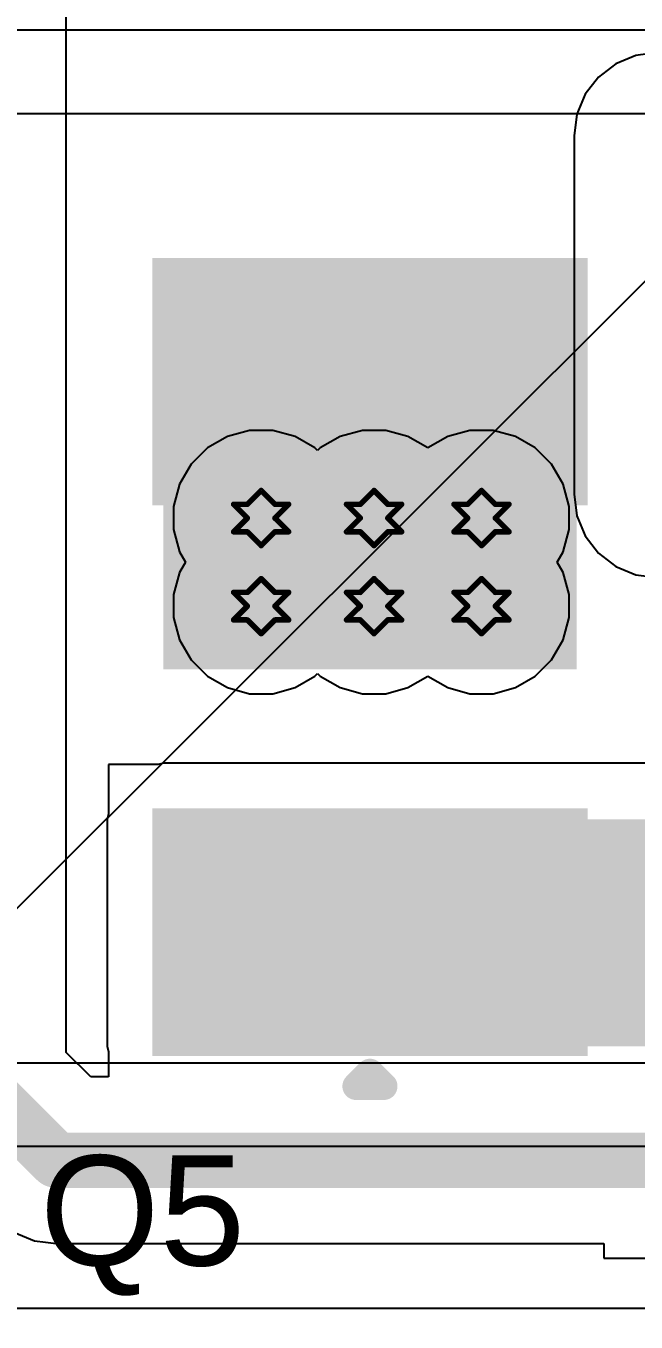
# Model space of a CAD drawing. Header units: inches. Extents: x -3 to 5437, y -3 to 5435.
# Drawn here: x 28.49 to 34.11, y 27.61 to 39.57 of the extents above; entities that cross this region are included whole.
import ezdxf

# ---------------------------------------------------------------- set-up
doc = ezdxf.new("R2010")
doc.units = ezdxf.units.IN
for name, color, linetype in [('Bottom Layer', 5, 'Continuous'), ('Bottom Solder', 6, 'Continuous'), ('Drill Drawing', 1, 'Continuous'), ('GND', 16, 'Continuous'), ('PWR', 76, 'Continuous'), ('Top Layer', 1, 'Continuous'), ('Top Overlay', 2, 'Continuous'), ('Top Paste', 8, 'Continuous'), ('Top Solder', 216, 'Continuous'), ('Via Holes', 16, 'Continuous')]:
    doc.layers.add(name, color=color, linetype=linetype)
doc.styles.add('Arial', font='', dxfattribs={"height": 0.2})
doc.styles.get('Arial').set_extended_font_data('Arial')

# ---------------------------------------------------------------- blocks, each defined once
blk = doc.blocks.new('D2P____456')
at = {"layer": 'Top Layer'}
for points in [[(-3.58, -3.43), (-1.5, -3.43), (-1.5, -7.24), (-3.58, -7.24)], [(1.5, -3.43), (3.58, -3.43), (3.58, -7.24), (1.5, -7.24)]]:
    blk.add_hatch(color=1, dxfattribs=at).paths.add_polyline_path(points)
at = {"layer": 'Top Paste'}
for points in [[(-3.58, -3.43), (-1.5, -3.43), (-1.5, -7.24), (-3.58, -7.24)], [(1.5, -3.43), (3.58, -3.43), (3.58, -7.24), (1.5, -7.24)]]:
    blk.add_hatch(color=8, dxfattribs=at).paths.add_polyline_path(points)
at = {"layer": 'Top Solder'}
for points in [[(-3.682, -3.328), (-1.398, -3.328), (-1.398, -7.342), (-3.682, -7.342)], [(1.398, -3.328), (3.682, -3.328), (3.682, -7.342), (1.398, -7.342)]]:
    blk.add_hatch(color=216, dxfattribs=at).paths.add_polyline_path(points)
at = {"layer": 'Top Overlay'}
for points in [[(-3.962, -5.207, 0.254, 0.254, 0), (-3.835, -5.334, 0.254, 0.254, 0)], [(-3.962, -5.207, 0.254, 0.254, 0), (-3.962, -5.461, 0.254, 0.254, 0)], [(-3.835, -5.334, 0.254, 0.254, 0), (-3.962, -5.461, 0.254, 0.254, 0)]]:
    blk.add_lwpolyline(points, format="xyseb", dxfattribs=at)
for points in [[(-4.026, -5.207, 0.127, 0.127, 1), (-3.899, -5.207, 0.127, 0.127, 1)], [(-4.026, -5.207, 0.127, 0.127, 1), (-3.899, -5.207, 0.127, 0.127, 1)], [(-3.899, -5.334, 0.127, 0.127, 1), (-3.772, -5.334, 0.127, 0.127, 1)], [(-3.899, -5.334, 0.127, 0.127, 1), (-3.772, -5.334, 0.127, 0.127, 1)], [(-4.026, -5.461, 0.127, 0.127, 1), (-3.899, -5.461, 0.127, 0.127, 1)], [(-4.026, -5.461, 0.127, 0.127, 1), (-3.899, -5.461, 0.127, 0.127, 1)]]:
    blk.add_lwpolyline(points, format="xyseb", close=True, dxfattribs=at)

msp = doc.modelspace()

# ---------------------------------------------------------------- hatches: boundary and pattern name
at = {"layer": 'Bottom Layer'}
h = msp.add_hatch(color=5, dxfattribs=at)
edge = h.paths.add_edge_path()
edge.add_arc((30.658, 35.026), 0.3, 0, 360)
h = msp.add_hatch(color=5, dxfattribs=at)
edge = h.paths.add_edge_path()
edge.add_arc((31.699, 35.026), 0.3, 0, 360)
h = msp.add_hatch(color=5, dxfattribs=at)
edge = h.paths.add_edge_path()
edge.add_arc((32.69, 35.026), 0.3, 0, 360)
h = msp.add_hatch(color=5, dxfattribs=at)
edge = h.paths.add_edge_path()
edge.add_arc((30.658, 34.213), 0.3, 0, 360)
h = msp.add_hatch(color=5, dxfattribs=at)
edge = h.paths.add_edge_path()
edge.add_arc((31.699, 34.213), 0.3, 0, 360)
h = msp.add_hatch(color=5, dxfattribs=at)
edge = h.paths.add_edge_path()
edge.add_arc((32.69, 34.213), 0.3, 0, 360)
at = {"layer": 'GND'}
h = msp.add_hatch(color=16, dxfattribs=at)
edge = h.paths.add_edge_path()
edge.add_arc((30.658, 35.026), 0.3, 0, 360)
h = msp.add_hatch(color=16, dxfattribs=at)
edge = h.paths.add_edge_path()
edge.add_arc((31.699, 35.026), 0.3, 0, 360)
h = msp.add_hatch(color=16, dxfattribs=at)
edge = h.paths.add_edge_path()
edge.add_arc((32.69, 35.026), 0.3, 0, 360)
h = msp.add_hatch(color=16, dxfattribs=at)
edge = h.paths.add_edge_path()
edge.add_arc((30.658, 34.213), 0.3, 0, 360)
h = msp.add_hatch(color=16, dxfattribs=at)
edge = h.paths.add_edge_path()
edge.add_arc((31.699, 34.213), 0.3, 0, 360)
h = msp.add_hatch(color=16, dxfattribs=at)
edge = h.paths.add_edge_path()
edge.add_arc((32.69, 34.213), 0.3, 0, 360)
at = {"layer": 'PWR'}
h = msp.add_hatch(color=76, dxfattribs=at)
edge = h.paths.add_edge_path()
edge.add_arc((30.658, 35.026), 0.3, 0, 360)
h = msp.add_hatch(color=76, dxfattribs=at)
edge = h.paths.add_edge_path()
edge.add_arc((31.699, 35.026), 0.3, 0, 360)
h = msp.add_hatch(color=76, dxfattribs=at)
edge = h.paths.add_edge_path()
edge.add_arc((32.69, 35.026), 0.3, 0, 360)
h = msp.add_hatch(color=76, dxfattribs=at)
edge = h.paths.add_edge_path()
edge.add_arc((30.658, 34.213), 0.3, 0, 360)
h = msp.add_hatch(color=76, dxfattribs=at)
edge = h.paths.add_edge_path()
edge.add_arc((31.699, 34.213), 0.3, 0, 360)
h = msp.add_hatch(color=76, dxfattribs=at)
edge = h.paths.add_edge_path()
edge.add_arc((32.69, 34.213), 0.3, 0, 360)
at = {"layer": 'Top Layer'}
for points in [[(29.757, 33.629), (33.567, 33.629), (33.567, 37.325), (29.757, 37.325)], [(29.757, 30.151), (35.328, 30.151), (35.328, 32.245), (29.757, 32.245)]]:
    msp.add_hatch(color=1, dxfattribs=at).paths.add_polyline_path(points)
h = msp.add_hatch(color=1, dxfattribs=at)
edge = h.paths.add_edge_path()
edge.add_arc((30.658, 35.026), 0.3, 0, 360)
h = msp.add_hatch(color=1, dxfattribs=at)
edge = h.paths.add_edge_path()
edge.add_arc((31.699, 35.026), 0.3, 0, 360)
h = msp.add_hatch(color=1, dxfattribs=at)
edge = h.paths.add_edge_path()
edge.add_arc((32.69, 35.026), 0.3, 0, 360)
h = msp.add_hatch(color=1, dxfattribs=at)
edge = h.paths.add_edge_path()
edge.add_arc((30.658, 34.213), 0.3, 0, 360)
h = msp.add_hatch(color=1, dxfattribs=at)
edge = h.paths.add_edge_path()
edge.add_arc((31.699, 34.213), 0.3, 0, 360)
h = msp.add_hatch(color=1, dxfattribs=at)
edge = h.paths.add_edge_path()
edge.add_arc((32.69, 34.213), 0.3, 0, 360)
at = {"layer": 'Via Holes'}
h = msp.add_hatch(color=7, dxfattribs=at)
edge = h.paths.add_edge_path()
edge.add_arc((30.658, 35.026), 0.15, 0, 360)
h = msp.add_hatch(color=7, dxfattribs=at)
edge = h.paths.add_edge_path()
edge.add_arc((31.699, 35.026), 0.15, 0, 360)
h = msp.add_hatch(color=7, dxfattribs=at)
edge = h.paths.add_edge_path()
edge.add_arc((32.69, 35.026), 0.15, 0, 360)
h = msp.add_hatch(color=7, dxfattribs=at)
edge = h.paths.add_edge_path()
edge.add_arc((30.658, 34.213), 0.15, 0, 360)
h = msp.add_hatch(color=7, dxfattribs=at)
edge = h.paths.add_edge_path()
edge.add_arc((31.699, 34.213), 0.15, 0, 360)
h = msp.add_hatch(color=7, dxfattribs=at)
edge = h.paths.add_edge_path()
edge.add_arc((32.69, 34.213), 0.15, 0, 360)

# ---------------------------------------------------------------- linework, layer by layer
at = {"layer": 'Bottom Solder'}
msp.add_line((0.338, 3.382), (5436.901, 5435.166), dxfattribs=at)
at = {"layer": 'Drill Drawing'}
for points in [[(30.531, 35.153, 0.0508, 0.0508, 0), (30.658, 35.28, 0.0508, 0.0508, 0)], [(30.658, 35.28, 0.0508, 0.0508, 0), (30.785, 35.153, 0.0508, 0.0508, 0)], [(31.572, 35.153, 0.0508, 0.0508, 0), (31.699, 35.28, 0.0508, 0.0508, 0)], [(31.699, 35.28, 0.0508, 0.0508, 0), (31.826, 35.153, 0.0508, 0.0508, 0)], [(32.563, 35.153, 0.0508, 0.0508, 0), (32.69, 35.28, 0.0508, 0.0508, 0)], [(32.69, 35.28, 0.0508, 0.0508, 0), (32.817, 35.153, 0.0508, 0.0508, 0)], [(30.404, 35.153, 0.0508, 0.0508, 0), (30.531, 35.026, 0.0508, 0.0508, 0)], [(30.404, 35.153, 0.0508, 0.0508, 0), (30.531, 35.153, 0.0508, 0.0508, 0)], [(30.785, 35.153, 0.0508, 0.0508, 0), (30.912, 35.153, 0.0508, 0.0508, 0)], [(30.785, 35.026, 0.0508, 0.0508, 0), (30.912, 35.153, 0.0508, 0.0508, 0)], [(31.445, 35.153, 0.0508, 0.0508, 0), (31.572, 35.026, 0.0508, 0.0508, 0)], [(31.445, 35.153, 0.0508, 0.0508, 0), (31.572, 35.153, 0.0508, 0.0508, 0)], [(31.826, 35.153, 0.0508, 0.0508, 0), (31.953, 35.153, 0.0508, 0.0508, 0)], [(31.826, 35.026, 0.0508, 0.0508, 0), (31.953, 35.153, 0.0508, 0.0508, 0)], [(32.436, 35.153, 0.0508, 0.0508, 0), (32.563, 35.026, 0.0508, 0.0508, 0)], [(32.436, 35.153, 0.0508, 0.0508, 0), (32.563, 35.153, 0.0508, 0.0508, 0)], [(32.817, 35.153, 0.0508, 0.0508, 0), (32.944, 35.153, 0.0508, 0.0508, 0)], [(32.817, 35.026, 0.0508, 0.0508, 0), (32.944, 35.153, 0.0508, 0.0508, 0)], [(30.404, 34.899, 0.0508, 0.0508, 0), (30.531, 35.026, 0.0508, 0.0508, 0)], [(30.785, 35.026, 0.0508, 0.0508, 0), (30.912, 34.899, 0.0508, 0.0508, 0)], [(31.445, 34.899, 0.0508, 0.0508, 0), (31.572, 35.026, 0.0508, 0.0508, 0)], [(31.826, 35.026, 0.0508, 0.0508, 0), (31.953, 34.899, 0.0508, 0.0508, 0)], [(32.436, 34.899, 0.0508, 0.0508, 0), (32.563, 35.026, 0.0508, 0.0508, 0)], [(32.817, 35.026, 0.0508, 0.0508, 0), (32.944, 34.899, 0.0508, 0.0508, 0)], [(30.404, 34.899, 0.0508, 0.0508, 0), (30.531, 34.899, 0.0508, 0.0508, 0)], [(30.531, 34.899, 0.0508, 0.0508, 0), (30.658, 34.772, 0.0508, 0.0508, 0)], [(30.658, 34.772, 0.0508, 0.0508, 0), (30.785, 34.899, 0.0508, 0.0508, 0)], [(30.785, 34.899, 0.0508, 0.0508, 0), (30.912, 34.899, 0.0508, 0.0508, 0)], [(31.445, 34.899, 0.0508, 0.0508, 0), (31.572, 34.899, 0.0508, 0.0508, 0)], [(31.572, 34.899, 0.0508, 0.0508, 0), (31.699, 34.772, 0.0508, 0.0508, 0)], [(31.699, 34.772, 0.0508, 0.0508, 0), (31.826, 34.899, 0.0508, 0.0508, 0)], [(31.826, 34.899, 0.0508, 0.0508, 0), (31.953, 34.899, 0.0508, 0.0508, 0)], [(32.436, 34.899, 0.0508, 0.0508, 0), (32.563, 34.899, 0.0508, 0.0508, 0)], [(32.563, 34.899, 0.0508, 0.0508, 0), (32.69, 34.772, 0.0508, 0.0508, 0)], [(32.69, 34.772, 0.0508, 0.0508, 0), (32.817, 34.899, 0.0508, 0.0508, 0)], [(32.817, 34.899, 0.0508, 0.0508, 0), (32.944, 34.899, 0.0508, 0.0508, 0)], [(30.531, 34.34, 0.0508, 0.0508, 0), (30.658, 34.467, 0.0508, 0.0508, 0)], [(30.658, 34.467, 0.0508, 0.0508, 0), (30.785, 34.34, 0.0508, 0.0508, 0)], [(31.572, 34.34, 0.0508, 0.0508, 0), (31.699, 34.467, 0.0508, 0.0508, 0)], [(31.699, 34.467, 0.0508, 0.0508, 0), (31.826, 34.34, 0.0508, 0.0508, 0)], [(32.563, 34.34, 0.0508, 0.0508, 0), (32.69, 34.467, 0.0508, 0.0508, 0)], [(32.69, 34.467, 0.0508, 0.0508, 0), (32.817, 34.34, 0.0508, 0.0508, 0)], [(30.404, 34.34, 0.0508, 0.0508, 0), (30.531, 34.213, 0.0508, 0.0508, 0)], [(30.404, 34.34, 0.0508, 0.0508, 0), (30.531, 34.34, 0.0508, 0.0508, 0)], [(30.785, 34.34, 0.0508, 0.0508, 0), (30.912, 34.34, 0.0508, 0.0508, 0)], [(30.785, 34.213, 0.0508, 0.0508, 0), (30.912, 34.34, 0.0508, 0.0508, 0)], [(31.445, 34.34, 0.0508, 0.0508, 0), (31.572, 34.213, 0.0508, 0.0508, 0)], [(31.445, 34.34, 0.0508, 0.0508, 0), (31.572, 34.34, 0.0508, 0.0508, 0)], [(31.826, 34.34, 0.0508, 0.0508, 0), (31.953, 34.34, 0.0508, 0.0508, 0)], [(31.826, 34.213, 0.0508, 0.0508, 0), (31.953, 34.34, 0.0508, 0.0508, 0)], [(32.436, 34.34, 0.0508, 0.0508, 0), (32.563, 34.213, 0.0508, 0.0508, 0)], [(32.436, 34.34, 0.0508, 0.0508, 0), (32.563, 34.34, 0.0508, 0.0508, 0)], [(32.817, 34.34, 0.0508, 0.0508, 0), (32.944, 34.34, 0.0508, 0.0508, 0)], [(32.817, 34.213, 0.0508, 0.0508, 0), (32.944, 34.34, 0.0508, 0.0508, 0)], [(30.404, 34.086, 0.0508, 0.0508, 0), (30.531, 34.213, 0.0508, 0.0508, 0)], [(30.785, 34.213, 0.0508, 0.0508, 0), (30.912, 34.086, 0.0508, 0.0508, 0)], [(31.445, 34.086, 0.0508, 0.0508, 0), (31.572, 34.213, 0.0508, 0.0508, 0)], [(31.826, 34.213, 0.0508, 0.0508, 0), (31.953, 34.086, 0.0508, 0.0508, 0)], [(32.436, 34.086, 0.0508, 0.0508, 0), (32.563, 34.213, 0.0508, 0.0508, 0)], [(32.817, 34.213, 0.0508, 0.0508, 0), (32.944, 34.086, 0.0508, 0.0508, 0)], [(30.404, 34.086, 0.0508, 0.0508, 0), (30.531, 34.086, 0.0508, 0.0508, 0)], [(30.531, 34.086, 0.0508, 0.0508, 0), (30.658, 33.959, 0.0508, 0.0508, 0)], [(30.658, 33.959, 0.0508, 0.0508, 0), (30.785, 34.086, 0.0508, 0.0508, 0)], [(30.785, 34.086, 0.0508, 0.0508, 0), (30.912, 34.086, 0.0508, 0.0508, 0)], [(31.445, 34.086, 0.0508, 0.0508, 0), (31.572, 34.086, 0.0508, 0.0508, 0)], [(31.572, 34.086, 0.0508, 0.0508, 0), (31.699, 33.959, 0.0508, 0.0508, 0)], [(31.699, 33.959, 0.0508, 0.0508, 0), (31.826, 34.086, 0.0508, 0.0508, 0)], [(31.826, 34.086, 0.0508, 0.0508, 0), (31.953, 34.086, 0.0508, 0.0508, 0)], [(32.436, 34.086, 0.0508, 0.0508, 0), (32.563, 34.086, 0.0508, 0.0508, 0)], [(32.563, 34.086, 0.0508, 0.0508, 0), (32.69, 33.959, 0.0508, 0.0508, 0)], [(32.69, 33.959, 0.0508, 0.0508, 0), (32.817, 34.086, 0.0508, 0.0508, 0)], [(32.817, 34.086, 0.0508, 0.0508, 0), (32.944, 34.086, 0.0508, 0.0508, 0)]]:
    msp.add_lwpolyline(points, format="xyseb", dxfattribs=at)
for points in [[(30.645, 35.28, 0.0254, 0.0254, 1), (30.671, 35.28, 0.0254, 0.0254, 1)], [(30.645, 35.28, 0.0254, 0.0254, 1), (30.671, 35.28, 0.0254, 0.0254, 1)], [(31.686, 35.28, 0.0254, 0.0254, 1), (31.712, 35.28, 0.0254, 0.0254, 1)], [(31.686, 35.28, 0.0254, 0.0254, 1), (31.712, 35.28, 0.0254, 0.0254, 1)], [(32.677, 35.28, 0.0254, 0.0254, 1), (32.703, 35.28, 0.0254, 0.0254, 1)], [(32.677, 35.28, 0.0254, 0.0254, 1), (32.703, 35.28, 0.0254, 0.0254, 1)], [(30.391, 35.153, 0.0254, 0.0254, 1), (30.416, 35.153, 0.0254, 0.0254, 1)], [(30.391, 35.153, 0.0254, 0.0254, 1), (30.416, 35.153, 0.0254, 0.0254, 1)], [(30.518, 35.153, 0.0254, 0.0254, 1), (30.543, 35.153, 0.0254, 0.0254, 1)], [(30.518, 35.153, 0.0254, 0.0254, 1), (30.543, 35.153, 0.0254, 0.0254, 1)], [(30.772, 35.153, 0.0254, 0.0254, 1), (30.797, 35.153, 0.0254, 0.0254, 1)], [(30.772, 35.153, 0.0254, 0.0254, 1), (30.797, 35.153, 0.0254, 0.0254, 1)], [(30.899, 35.153, 0.0254, 0.0254, 1), (30.924, 35.153, 0.0254, 0.0254, 1)], [(30.899, 35.153, 0.0254, 0.0254, 1), (30.924, 35.153, 0.0254, 0.0254, 1)], [(31.432, 35.153, 0.0254, 0.0254, 1), (31.458, 35.153, 0.0254, 0.0254, 1)], [(31.432, 35.153, 0.0254, 0.0254, 1), (31.458, 35.153, 0.0254, 0.0254, 1)], [(31.559, 35.153, 0.0254, 0.0254, 1), (31.585, 35.153, 0.0254, 0.0254, 1)], [(31.559, 35.153, 0.0254, 0.0254, 1), (31.585, 35.153, 0.0254, 0.0254, 1)], [(31.813, 35.153, 0.0254, 0.0254, 1), (31.839, 35.153, 0.0254, 0.0254, 1)], [(31.813, 35.153, 0.0254, 0.0254, 1), (31.839, 35.153, 0.0254, 0.0254, 1)], [(31.94, 35.153, 0.0254, 0.0254, 1), (31.966, 35.153, 0.0254, 0.0254, 1)], [(31.94, 35.153, 0.0254, 0.0254, 1), (31.966, 35.153, 0.0254, 0.0254, 1)], [(32.423, 35.153, 0.0254, 0.0254, 1), (32.449, 35.153, 0.0254, 0.0254, 1)], [(32.423, 35.153, 0.0254, 0.0254, 1), (32.449, 35.153, 0.0254, 0.0254, 1)], [(32.55, 35.153, 0.0254, 0.0254, 1), (32.575, 35.153, 0.0254, 0.0254, 1)], [(32.55, 35.153, 0.0254, 0.0254, 1), (32.575, 35.153, 0.0254, 0.0254, 1)], [(32.804, 35.153, 0.0254, 0.0254, 1), (32.83, 35.153, 0.0254, 0.0254, 1)], [(32.804, 35.153, 0.0254, 0.0254, 1), (32.83, 35.153, 0.0254, 0.0254, 1)], [(32.931, 35.153, 0.0254, 0.0254, 1), (32.956, 35.153, 0.0254, 0.0254, 1)], [(32.931, 35.153, 0.0254, 0.0254, 1), (32.956, 35.153, 0.0254, 0.0254, 1)], [(30.518, 35.026, 0.0254, 0.0254, 1), (30.543, 35.026, 0.0254, 0.0254, 1)], [(30.518, 35.026, 0.0254, 0.0254, 1), (30.543, 35.026, 0.0254, 0.0254, 1)], [(30.772, 35.026, 0.0254, 0.0254, 1), (30.797, 35.026, 0.0254, 0.0254, 1)], [(30.772, 35.026, 0.0254, 0.0254, 1), (30.797, 35.026, 0.0254, 0.0254, 1)], [(31.559, 35.026, 0.0254, 0.0254, 1), (31.585, 35.026, 0.0254, 0.0254, 1)], [(31.559, 35.026, 0.0254, 0.0254, 1), (31.585, 35.026, 0.0254, 0.0254, 1)], [(31.813, 35.026, 0.0254, 0.0254, 1), (31.839, 35.026, 0.0254, 0.0254, 1)], [(31.813, 35.026, 0.0254, 0.0254, 1), (31.839, 35.026, 0.0254, 0.0254, 1)], [(32.55, 35.026, 0.0254, 0.0254, 1), (32.575, 35.026, 0.0254, 0.0254, 1)], [(32.55, 35.026, 0.0254, 0.0254, 1), (32.575, 35.026, 0.0254, 0.0254, 1)], [(32.804, 35.026, 0.0254, 0.0254, 1), (32.83, 35.026, 0.0254, 0.0254, 1)], [(32.804, 35.026, 0.0254, 0.0254, 1), (32.83, 35.026, 0.0254, 0.0254, 1)], [(30.391, 34.899, 0.0254, 0.0254, 1), (30.416, 34.899, 0.0254, 0.0254, 1)], [(30.391, 34.899, 0.0254, 0.0254, 1), (30.416, 34.899, 0.0254, 0.0254, 1)], [(30.518, 34.899, 0.0254, 0.0254, 1), (30.543, 34.899, 0.0254, 0.0254, 1)], [(30.518, 34.899, 0.0254, 0.0254, 1), (30.543, 34.899, 0.0254, 0.0254, 1)], [(30.772, 34.899, 0.0254, 0.0254, 1), (30.797, 34.899, 0.0254, 0.0254, 1)], [(30.772, 34.899, 0.0254, 0.0254, 1), (30.797, 34.899, 0.0254, 0.0254, 1)], [(30.899, 34.899, 0.0254, 0.0254, 1), (30.924, 34.899, 0.0254, 0.0254, 1)], [(30.899, 34.899, 0.0254, 0.0254, 1), (30.924, 34.899, 0.0254, 0.0254, 1)], [(31.432, 34.899, 0.0254, 0.0254, 1), (31.458, 34.899, 0.0254, 0.0254, 1)], [(31.432, 34.899, 0.0254, 0.0254, 1), (31.458, 34.899, 0.0254, 0.0254, 1)], [(31.559, 34.899, 0.0254, 0.0254, 1), (31.585, 34.899, 0.0254, 0.0254, 1)], [(31.559, 34.899, 0.0254, 0.0254, 1), (31.585, 34.899, 0.0254, 0.0254, 1)], [(31.813, 34.899, 0.0254, 0.0254, 1), (31.839, 34.899, 0.0254, 0.0254, 1)], [(31.813, 34.899, 0.0254, 0.0254, 1), (31.839, 34.899, 0.0254, 0.0254, 1)], [(31.94, 34.899, 0.0254, 0.0254, 1), (31.966, 34.899, 0.0254, 0.0254, 1)], [(31.94, 34.899, 0.0254, 0.0254, 1), (31.966, 34.899, 0.0254, 0.0254, 1)], [(32.423, 34.899, 0.0254, 0.0254, 1), (32.449, 34.899, 0.0254, 0.0254, 1)], [(32.423, 34.899, 0.0254, 0.0254, 1), (32.449, 34.899, 0.0254, 0.0254, 1)], [(32.55, 34.899, 0.0254, 0.0254, 1), (32.575, 34.899, 0.0254, 0.0254, 1)], [(32.55, 34.899, 0.0254, 0.0254, 1), (32.575, 34.899, 0.0254, 0.0254, 1)], [(32.804, 34.899, 0.0254, 0.0254, 1), (32.83, 34.899, 0.0254, 0.0254, 1)], [(32.804, 34.899, 0.0254, 0.0254, 1), (32.83, 34.899, 0.0254, 0.0254, 1)], [(32.931, 34.899, 0.0254, 0.0254, 1), (32.956, 34.899, 0.0254, 0.0254, 1)], [(32.931, 34.899, 0.0254, 0.0254, 1), (32.956, 34.899, 0.0254, 0.0254, 1)], [(30.645, 34.772, 0.0254, 0.0254, 1), (30.671, 34.772, 0.0254, 0.0254, 1)], [(30.645, 34.772, 0.0254, 0.0254, 1), (30.671, 34.772, 0.0254, 0.0254, 1)], [(31.686, 34.772, 0.0254, 0.0254, 1), (31.712, 34.772, 0.0254, 0.0254, 1)], [(31.686, 34.772, 0.0254, 0.0254, 1), (31.712, 34.772, 0.0254, 0.0254, 1)], [(32.677, 34.772, 0.0254, 0.0254, 1), (32.703, 34.772, 0.0254, 0.0254, 1)], [(32.677, 34.772, 0.0254, 0.0254, 1), (32.703, 34.772, 0.0254, 0.0254, 1)], [(30.645, 34.467, 0.0254, 0.0254, 1), (30.671, 34.467, 0.0254, 0.0254, 1)], [(30.645, 34.467, 0.0254, 0.0254, 1), (30.671, 34.467, 0.0254, 0.0254, 1)], [(31.686, 34.467, 0.0254, 0.0254, 1), (31.712, 34.467, 0.0254, 0.0254, 1)], [(31.686, 34.467, 0.0254, 0.0254, 1), (31.712, 34.467, 0.0254, 0.0254, 1)], [(32.677, 34.467, 0.0254, 0.0254, 1), (32.703, 34.467, 0.0254, 0.0254, 1)], [(32.677, 34.467, 0.0254, 0.0254, 1), (32.703, 34.467, 0.0254, 0.0254, 1)], [(30.391, 34.34, 0.0254, 0.0254, 1), (30.416, 34.34, 0.0254, 0.0254, 1)], [(30.391, 34.34, 0.0254, 0.0254, 1), (30.416, 34.34, 0.0254, 0.0254, 1)], [(30.518, 34.34, 0.0254, 0.0254, 1), (30.543, 34.34, 0.0254, 0.0254, 1)], [(30.518, 34.34, 0.0254, 0.0254, 1), (30.543, 34.34, 0.0254, 0.0254, 1)], [(30.772, 34.34, 0.0254, 0.0254, 1), (30.797, 34.34, 0.0254, 0.0254, 1)], [(30.772, 34.34, 0.0254, 0.0254, 1), (30.797, 34.34, 0.0254, 0.0254, 1)], [(30.899, 34.34, 0.0254, 0.0254, 1), (30.924, 34.34, 0.0254, 0.0254, 1)], [(30.899, 34.34, 0.0254, 0.0254, 1), (30.924, 34.34, 0.0254, 0.0254, 1)], [(31.432, 34.34, 0.0254, 0.0254, 1), (31.458, 34.34, 0.0254, 0.0254, 1)], [(31.432, 34.34, 0.0254, 0.0254, 1), (31.458, 34.34, 0.0254, 0.0254, 1)], [(31.559, 34.34, 0.0254, 0.0254, 1), (31.585, 34.34, 0.0254, 0.0254, 1)], [(31.559, 34.34, 0.0254, 0.0254, 1), (31.585, 34.34, 0.0254, 0.0254, 1)], [(31.813, 34.34, 0.0254, 0.0254, 1), (31.839, 34.34, 0.0254, 0.0254, 1)], [(31.813, 34.34, 0.0254, 0.0254, 1), (31.839, 34.34, 0.0254, 0.0254, 1)], [(31.94, 34.34, 0.0254, 0.0254, 1), (31.966, 34.34, 0.0254, 0.0254, 1)], [(31.94, 34.34, 0.0254, 0.0254, 1), (31.966, 34.34, 0.0254, 0.0254, 1)], [(32.423, 34.34, 0.0254, 0.0254, 1), (32.449, 34.34, 0.0254, 0.0254, 1)], [(32.423, 34.34, 0.0254, 0.0254, 1), (32.449, 34.34, 0.0254, 0.0254, 1)], [(32.55, 34.34, 0.0254, 0.0254, 1), (32.575, 34.34, 0.0254, 0.0254, 1)], [(32.55, 34.34, 0.0254, 0.0254, 1), (32.575, 34.34, 0.0254, 0.0254, 1)], [(32.804, 34.34, 0.0254, 0.0254, 1), (32.83, 34.34, 0.0254, 0.0254, 1)], [(32.804, 34.34, 0.0254, 0.0254, 1), (32.83, 34.34, 0.0254, 0.0254, 1)], [(32.931, 34.34, 0.0254, 0.0254, 1), (32.956, 34.34, 0.0254, 0.0254, 1)], [(32.931, 34.34, 0.0254, 0.0254, 1), (32.956, 34.34, 0.0254, 0.0254, 1)], [(30.518, 34.213, 0.0254, 0.0254, 1), (30.543, 34.213, 0.0254, 0.0254, 1)], [(30.518, 34.213, 0.0254, 0.0254, 1), (30.543, 34.213, 0.0254, 0.0254, 1)], [(30.772, 34.213, 0.0254, 0.0254, 1), (30.797, 34.213, 0.0254, 0.0254, 1)], [(30.772, 34.213, 0.0254, 0.0254, 1), (30.797, 34.213, 0.0254, 0.0254, 1)], [(31.559, 34.213, 0.0254, 0.0254, 1), (31.585, 34.213, 0.0254, 0.0254, 1)], [(31.559, 34.213, 0.0254, 0.0254, 1), (31.585, 34.213, 0.0254, 0.0254, 1)], [(31.813, 34.213, 0.0254, 0.0254, 1), (31.839, 34.213, 0.0254, 0.0254, 1)], [(31.813, 34.213, 0.0254, 0.0254, 1), (31.839, 34.213, 0.0254, 0.0254, 1)], [(32.55, 34.213, 0.0254, 0.0254, 1), (32.575, 34.213, 0.0254, 0.0254, 1)], [(32.55, 34.213, 0.0254, 0.0254, 1), (32.575, 34.213, 0.0254, 0.0254, 1)], [(32.804, 34.213, 0.0254, 0.0254, 1), (32.83, 34.213, 0.0254, 0.0254, 1)], [(32.804, 34.213, 0.0254, 0.0254, 1), (32.83, 34.213, 0.0254, 0.0254, 1)], [(30.391, 34.086, 0.0254, 0.0254, 1), (30.416, 34.086, 0.0254, 0.0254, 1)], [(30.391, 34.086, 0.0254, 0.0254, 1), (30.416, 34.086, 0.0254, 0.0254, 1)], [(30.518, 34.086, 0.0254, 0.0254, 1), (30.543, 34.086, 0.0254, 0.0254, 1)], [(30.518, 34.086, 0.0254, 0.0254, 1), (30.543, 34.086, 0.0254, 0.0254, 1)], [(30.772, 34.086, 0.0254, 0.0254, 1), (30.797, 34.086, 0.0254, 0.0254, 1)], [(30.772, 34.086, 0.0254, 0.0254, 1), (30.797, 34.086, 0.0254, 0.0254, 1)], [(30.899, 34.086, 0.0254, 0.0254, 1), (30.924, 34.086, 0.0254, 0.0254, 1)], [(30.899, 34.086, 0.0254, 0.0254, 1), (30.924, 34.086, 0.0254, 0.0254, 1)], [(31.432, 34.086, 0.0254, 0.0254, 1), (31.458, 34.086, 0.0254, 0.0254, 1)], [(31.432, 34.086, 0.0254, 0.0254, 1), (31.458, 34.086, 0.0254, 0.0254, 1)], [(31.559, 34.086, 0.0254, 0.0254, 1), (31.585, 34.086, 0.0254, 0.0254, 1)], [(31.559, 34.086, 0.0254, 0.0254, 1), (31.585, 34.086, 0.0254, 0.0254, 1)], [(31.813, 34.086, 0.0254, 0.0254, 1), (31.839, 34.086, 0.0254, 0.0254, 1)], [(31.813, 34.086, 0.0254, 0.0254, 1), (31.839, 34.086, 0.0254, 0.0254, 1)], [(31.94, 34.086, 0.0254, 0.0254, 1), (31.966, 34.086, 0.0254, 0.0254, 1)], [(31.94, 34.086, 0.0254, 0.0254, 1), (31.966, 34.086, 0.0254, 0.0254, 1)], [(32.423, 34.086, 0.0254, 0.0254, 1), (32.449, 34.086, 0.0254, 0.0254, 1)], [(32.423, 34.086, 0.0254, 0.0254, 1), (32.449, 34.086, 0.0254, 0.0254, 1)], [(32.55, 34.086, 0.0254, 0.0254, 1), (32.575, 34.086, 0.0254, 0.0254, 1)], [(32.55, 34.086, 0.0254, 0.0254, 1), (32.575, 34.086, 0.0254, 0.0254, 1)], [(32.804, 34.086, 0.0254, 0.0254, 1), (32.83, 34.086, 0.0254, 0.0254, 1)], [(32.804, 34.086, 0.0254, 0.0254, 1), (32.83, 34.086, 0.0254, 0.0254, 1)], [(32.931, 34.086, 0.0254, 0.0254, 1), (32.956, 34.086, 0.0254, 0.0254, 1)], [(32.931, 34.086, 0.0254, 0.0254, 1), (32.956, 34.086, 0.0254, 0.0254, 1)], [(30.645, 33.959, 0.0254, 0.0254, 1), (30.671, 33.959, 0.0254, 0.0254, 1)], [(30.645, 33.959, 0.0254, 0.0254, 1), (30.671, 33.959, 0.0254, 0.0254, 1)], [(31.686, 33.959, 0.0254, 0.0254, 1), (31.712, 33.959, 0.0254, 0.0254, 1)], [(31.686, 33.959, 0.0254, 0.0254, 1), (31.712, 33.959, 0.0254, 0.0254, 1)], [(32.677, 33.959, 0.0254, 0.0254, 1), (32.703, 33.959, 0.0254, 0.0254, 1)], [(32.677, 33.959, 0.0254, 0.0254, 1), (32.703, 33.959, 0.0254, 0.0254, 1)]]:
    msp.add_lwpolyline(points, format="xyseb", close=True, dxfattribs=at)
at = {"layer": 'PWR'}
for p, q in [((37.922, 39.529), (23.813, 39.529)), ((23.495, 38.76), (37.922, 38.76)), ((30.346, 35.779), (30.162, 35.673)), ((30.551, 35.834), (30.346, 35.779)), ((30.764, 35.834), (30.551, 35.834)), ((30.97, 35.779), (30.764, 35.834)), ((31.154, 35.673), (30.97, 35.779)), ((31.387, 35.779), (31.203, 35.673)), ((31.593, 35.834), (31.387, 35.779)), ((31.806, 35.834), (31.593, 35.834)), ((32.011, 35.779), (31.806, 35.834)), ((32.194, 35.673), (32.011, 35.779)), ((32.378, 35.779), (32.194, 35.673)), ((32.583, 35.834), (32.378, 35.779)), ((32.796, 35.834), (32.583, 35.834)), ((33.002, 35.779), (32.796, 35.834)), ((33.186, 35.673), (33.002, 35.779)), ((30.162, 35.673), (30.011, 35.522)), ((31.178, 35.648), (31.154, 35.673)), ((31.203, 35.673), (31.178, 35.648)), ((33.336, 35.522), (33.186, 35.673)), ((30.011, 35.522), (29.905, 35.338)), ((33.443, 35.338), (33.336, 35.522)), ((29.905, 35.338), (29.85, 35.133)), ((33.498, 35.133), (33.443, 35.338)), ((29.85, 35.133), (29.85, 34.92)), ((33.498, 34.92), (33.498, 35.133)), ((29.85, 34.92), (29.905, 34.714)), ((33.443, 34.714), (33.498, 34.92)), ((29.905, 34.714), (29.959, 34.62)), ((33.388, 34.62), (33.443, 34.714)), ((29.959, 34.62), (29.905, 34.525)), ((33.443, 34.525), (33.388, 34.62)), ((29.905, 34.525), (29.85, 34.32)), ((33.498, 34.32), (33.443, 34.525)), ((29.85, 34.32), (29.85, 34.107)), ((33.498, 34.107), (33.498, 34.32)), ((29.85, 34.107), (29.905, 33.902)), ((33.443, 33.902), (33.498, 34.107)), ((29.905, 33.902), (30.011, 33.717)), ((33.336, 33.717), (33.443, 33.902)), ((30.011, 33.717), (30.162, 33.567)), ((33.186, 33.567), (33.336, 33.717)), ((30.162, 33.567), (30.346, 33.461)), ((30.97, 33.461), (31.154, 33.567)), ((31.154, 33.567), (31.178, 33.591)), ((31.178, 33.591), (31.203, 33.567)), ((31.203, 33.567), (31.387, 33.461)), ((32.011, 33.461), (32.194, 33.566)), ((32.194, 33.566), (32.378, 33.461)), ((33.002, 33.461), (33.186, 33.567)), ((30.346, 33.461), (30.551, 33.405)), ((30.551, 33.405), (30.764, 33.405)), ((30.764, 33.405), (30.97, 33.461)), ((31.387, 33.461), (31.593, 33.405)), ((31.593, 33.405), (31.806, 33.405)), ((31.806, 33.405), (32.011, 33.461)), ((32.378, 33.461), (32.583, 33.405)), ((32.583, 33.405), (32.796, 33.405)), ((32.796, 33.405), (33.002, 33.461)), ((37.95, 29.997), (27.838, 29.997)), ((27.838, 29.229), (37.95, 29.229))]:
    msp.add_line(p, q, dxfattribs=at)
at = {"layer": 'Top Layer'}
for p, q in [((28.861, 30.093), (28.861, 52.731)), ((34.113, 39.295), (33.928, 39.218)), ((34.312, 39.321), (34.113, 39.295)), ((33.928, 39.218), (33.769, 39.096)), ((33.769, 39.096), (33.646, 38.937)), ((33.646, 38.937), (33.57, 38.752)), ((33.57, 38.752), (33.543, 38.553)), ((33.543, 38.553), (33.543, 35.245)), ((33.543, 35.245), (33.57, 35.046)), ((33.57, 35.046), (33.646, 34.861)), ((33.646, 34.861), (33.769, 34.702)), ((33.769, 34.702), (33.928, 34.58)), ((33.928, 34.58), (34.113, 34.503)), ((34.113, 34.503), (34.312, 34.477)), ((29.707, 32.753), (29.249, 32.753)), ((29.249, 32.753), (29.249, 32.295)), ((29.757, 32.763), (29.707, 32.753)), ((35.328, 32.763), (29.757, 32.763)), ((29.249, 32.295), (29.239, 32.245)), ((29.239, 32.245), (29.239, 30.151)), ((29.239, 30.151), (29.249, 30.101)), ((29.086, 29.868), (28.861, 30.093)), ((29.249, 30.101), (29.249, 29.868)), ((29.249, 29.868), (29.086, 29.868)), ((28.384, 28.434), (28.569, 28.357)), ((28.569, 28.357), (28.669, 28.344)), ((28.669, 28.344), (28.768, 28.331)), ((28.768, 28.331), (28.768, 28.331)), ((28.768, 28.331), (33.817, 28.331)), ((33.817, 28.331), (33.817, 28.195)), ((33.817, 28.195), (35.722, 28.195)), ((36.983, 27.732), (25.945, 27.732))]:
    msp.add_line(p, q, dxfattribs=at)
for points in [[(28.092, 29.775, 0.508, 0.508, 0), (28.768, 29.099, 0.508, 0.508, 0)], [(28.768, 29.099, 0.508, 0.508, 0), (34.754, 29.099, 0.508, 0.508, 0)]]:
    msp.add_lwpolyline(points, format="xyseb", dxfattribs=at)
msp.add_lwpolyline([(28.641, 29.099, 0.254, 0.254, 1), (28.895, 29.099, 0.254, 0.254, 1)], format="xyseb", close=True, dxfattribs=at)
msp.add_lwpolyline([(28.641, 29.099, 0.254, 0.254, 1), (28.895, 29.099, 0.254, 0.254, 1)], format="xyseb", close=True, dxfattribs=at)
at = {"layer": 'Top Solder'}
msp.add_line((0.338, 3.382), (5436.901, 5435.166), dxfattribs=at)

# ---------------------------------------------------------------- block references
at = {"rotation": 90}
msp.add_blockref('D2P____456', (26.327, 33.745), dxfattribs=at)

# ---------------------------------------------------------------- texts
at = {"layer": 'Top Overlay', "style": 'Arial'}
msp.add_text('Q5', height=1.016, dxfattribs=at).set_placement((28.617, 28.128))

doc.saveas('drawing.dxf')
